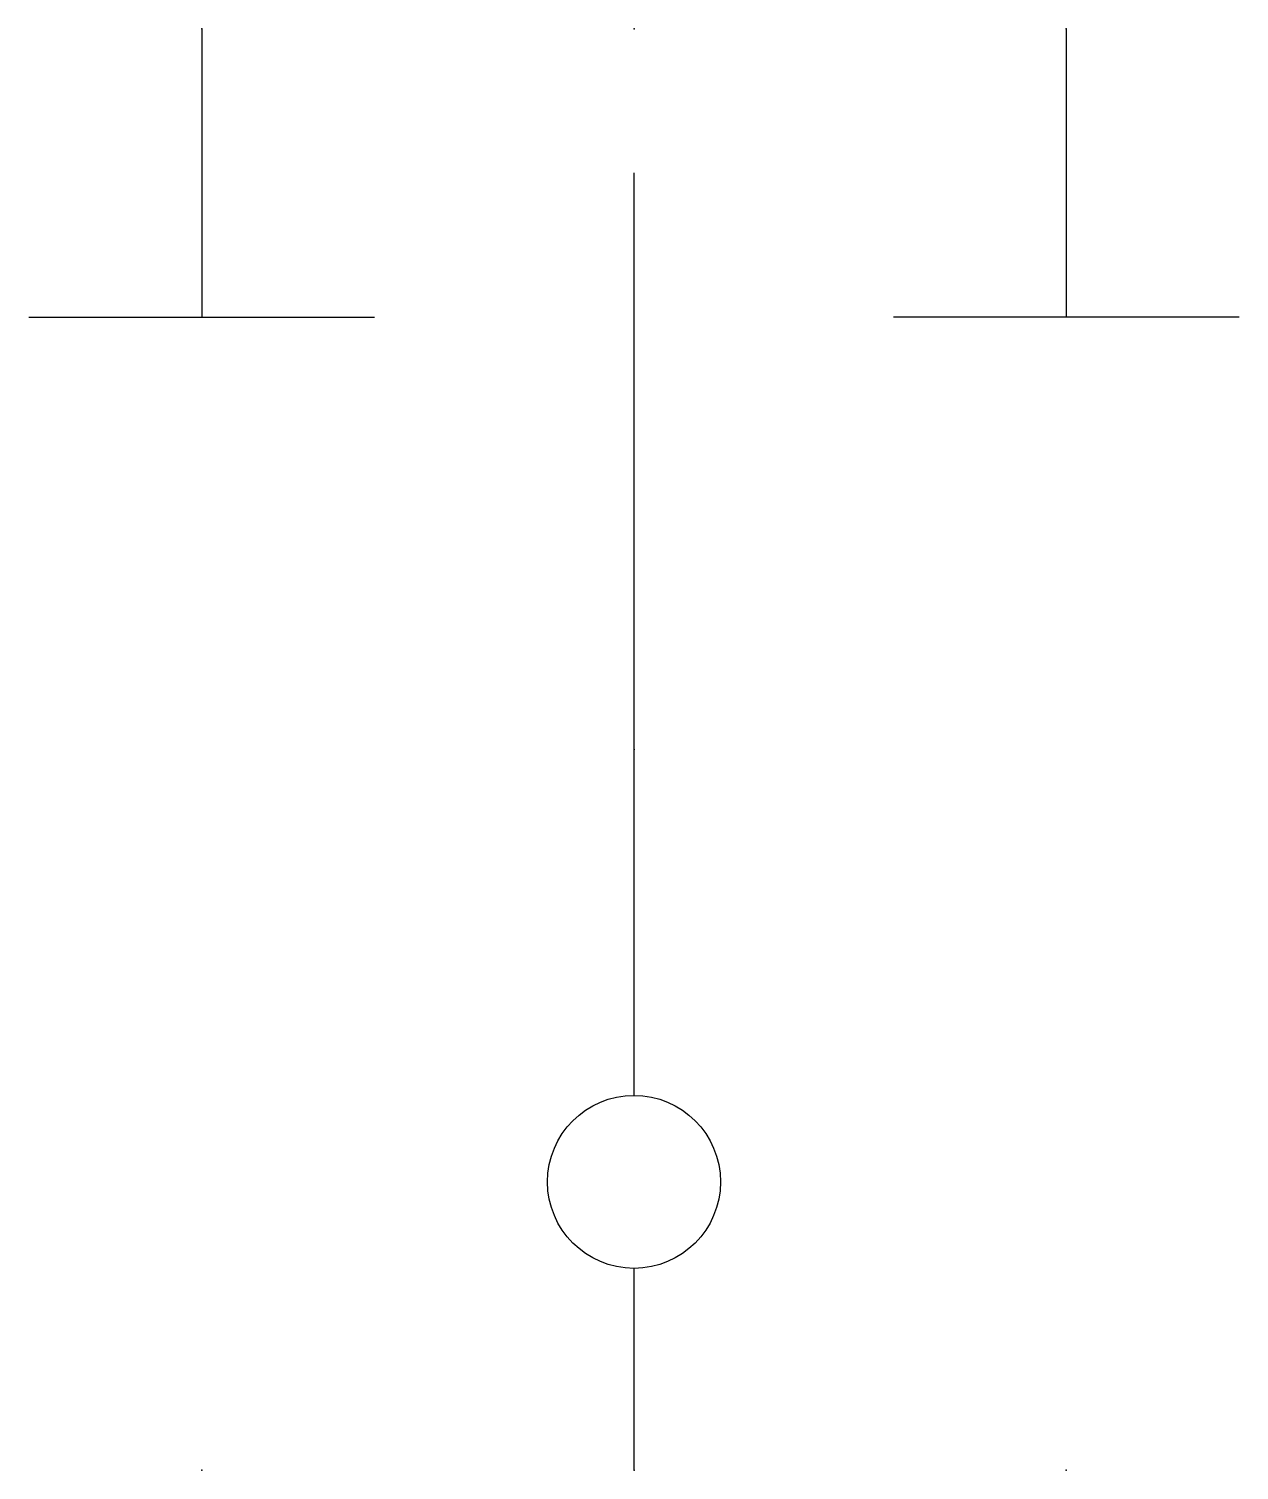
# Model space of a CAD drawing. Header units: millimetres. Extents: x -4.2 to 4.2, y -5 to 5.
import ezdxf

# ---------------------------------------------------------------- set-up
doc = ezdxf.new("R2010")
doc.units = ezdxf.units.MM
doc.layers.add('A', color=7, linetype='Continuous')
doc.layers.add('C', color=6, linetype='Continuous')

msp = doc.modelspace()

# ---------------------------------------------------------------- linework, layer by layer
at = {"transparency": 33554687}
for p, q in [((-3, 5), (-3, 3)), ((3, 5), (3, 3)), ((0, -2.4), (0, 4)), ((-4.2, 3), (-1.8, 3)), ((4.2, 3), (1.8, 3)), ((0, -5), (0, -3.6))]:
    msp.add_line(p, q, dxfattribs=at)
msp.add_circle((0, -3), 0.6, dxfattribs=at)
at = {"layer": 'A', "color": 1, "linetype": 'Continuous', "transparency": 33554687}
msp.add_point((0, 0), dxfattribs=at)
at = {"layer": 'C', "color": 3, "linetype": 'Continuous', "transparency": 33554687}
msp.add_point((-3, 5), dxfattribs=at)
at = {"layer": 'C', "color": 1, "linetype": 'Continuous', "transparency": 33554687}
msp.add_point((0, 5), dxfattribs=at)
at = {"layer": 'C', "color": 5, "linetype": 'Continuous', "transparency": 33554687}
msp.add_point((3, 5), dxfattribs=at)
at = {"layer": 'C', "color": 4, "linetype": 'Continuous', "transparency": 33554687}
msp.add_point((-3, -5), dxfattribs=at)
at = {"layer": 'C', "color": 2, "linetype": 'Continuous', "transparency": 33554687}
msp.add_point((0, -5), dxfattribs=at)
at = {"layer": 'C', "color": 6, "linetype": 'Continuous', "transparency": 33554687}
msp.add_point((3, -5), dxfattribs=at)

doc.saveas('drawing.dxf')
